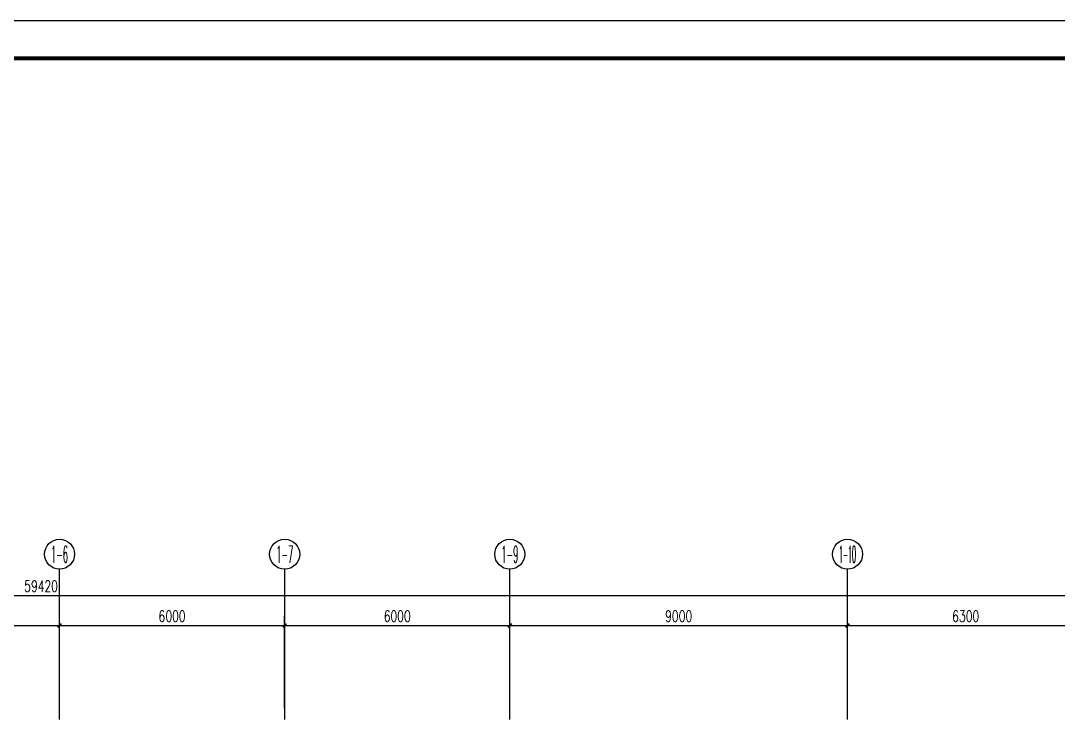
# Model space of a CAD drawing. Extents: x 815029915 to 815825525, y 579155098 to 579748855.
# Drawn here: x 815325190 to 815352839, y 579595334 to 579613994 of the extents above; entities that cross this region are included whole.
import ezdxf
from ezdxf.enums import TextEntityAlignment as Align

# ---------------------------------------------------------------- set-up
doc = ezdxf.new("R2010")
doc.units = 0
doc.header["$LTSCALE"] = 100
doc.header["$MEASUREMENT"] = 0
for name, color, linetype in [('AXIS', 3, 'Continuous'), ('AXIS_TEXT', 7, 'Continuous'), ('ZG-图框层', 4, 'Continuous'), ('zm', 1, 'Continuous')]:
    doc.layers.add(name, color=color, linetype=linetype)
doc.styles.add('_TCH_AXIS', font='COMPLEX', dxfattribs={"bigfont": 'GBCBIG'})
doc.styles.add('_TCH_DIM_T3', font='SIMPLEX', dxfattribs={"width": 0.705882, "bigfont": 'GBCBIG'})
doc.styles.add('COMPLEX', font='COMPLEX')
doc.dimstyles.new('_TCH_ARCH-100', dxfattribs={"dimscale": 100, "dimtxt": 2.975, "dimasz": 1, "dimexe": 2.5, "dimexo": 3, "dimgap": 1, "dimtad": 1, "dimdec": 0, "dimzin": 0, "dimdsep": 46, "dimtxsty": '_TCH_DIM_T3', "dimblk": 'ARCHTICK', "dimcen": 0.09, "dimclrt": 7, "dimazin": 2, "dimtfac": 1, "dimtdec": 0, "dimtix": 1, "dimtmove": 2, "dimatfit": 3, "dimfxl": 0, "dimtolj": 1, "dimtzin": 0, "dimarcsym": 0})

# ---------------------------------------------------------------- blocks, each defined once
blk = doc.blocks.new('_AXISO')
blk.add_circle((0, 0), 0.5)
at = {"layer": 'AXIS_TEXT', "style": 'COMPLEX', "width": 1.041667}
blk.add_attdef('A', text='', height=0.56, dxfattribs=at).set_placement((-0.25, -0.28), (0.25, -0.28), align=Align.FIT)
blk = doc.blocks.new('_ArchTick')
at = {"color": 0, "linetype": 'ByBlock', "const_width": 0.4}
blk.add_lwpolyline([(-0.5, -0.5), (0.5, 0.5)], dxfattribs=at)
blk = doc.blocks.new('*D326')
at = {"layer": 'AXIS', "color": 0, "lineweight": -2, "transparency": 16777216}
for p, q in [((815296023, 579595684), (815296023, 579598934)), ((815355443, 579595684), (815355443, 579598934)), ((815296023, 579598684), (815355443, 579598684))]:
    blk.add_line(p, q, dxfattribs=at)
at = {"layer": 'Defpoints', "color": 0, "transparency": 16777216}
for p in [(815355443, 579598684), (815296023, 579595384), (815355443, 579595384)]:
    blk.add_point(p, dxfattribs=at)
at = {"layer": 'AXIS', "color": 0, "lineweight": -2, "transparency": 16777216, "xscale": 100, "yscale": 100, "zscale": 100, "rotation": 180}
blk.add_blockref('_ArchTick', (815296023, 579598684), dxfattribs=at)
at = {"layer": 'AXIS', "color": 0, "lineweight": -2, "transparency": 16777216, "xscale": 100, "yscale": 100, "zscale": 100}
blk.add_blockref('_ArchTick', (815355443, 579598684), dxfattribs=at)
at = {"layer": 'AXIS', "color": 7, "transparency": 16777216, "insert": (815325733, 579598932), "char_height": 297.5, "attachment_point": 5, "style": '_TCH_DIM_T3'}
blk.add_mtext('\\A1;59420', dxfattribs=at)
blk = doc.blocks.new('*D332')
at = {"layer": 'AXIS', "color": 0, "lineweight": -2, "transparency": 16777216}
for p, q in [((815320223, 579595684), (815320223, 579598134)), ((815326223, 579595684), (815326223, 579598134)), ((815320223, 579597884), (815326223, 579597884))]:
    blk.add_line(p, q, dxfattribs=at)
at = {"layer": 'Defpoints', "color": 0, "transparency": 16777216}
for p in [(815326223, 579597884), (815320223, 579595384), (815326223, 579595384)]:
    blk.add_point(p, dxfattribs=at)
at = {"layer": 'AXIS', "color": 0, "lineweight": -2, "transparency": 16777216, "xscale": 100, "yscale": 100, "zscale": 100, "rotation": 180}
blk.add_blockref('_ArchTick', (815320223, 579597884), dxfattribs=at)
at = {"layer": 'AXIS', "color": 0, "lineweight": -2, "transparency": 16777216, "xscale": 100, "yscale": 100, "zscale": 100}
blk.add_blockref('_ArchTick', (815326223, 579597884), dxfattribs=at)
at = {"layer": 'AXIS', "color": 7, "transparency": 16777216, "insert": (815323223, 579598132), "char_height": 297.5, "attachment_point": 5, "style": '_TCH_DIM_T3'}
blk.add_mtext('\\A1;6000', dxfattribs=at)
blk = doc.blocks.new('*D333')
at = {"layer": 'AXIS', "color": 0, "lineweight": -2, "transparency": 16777216}
for p, q in [((815326223, 579595684), (815326223, 579598134)), ((815332223, 579595684), (815332223, 579598134)), ((815326223, 579597884), (815332223, 579597884))]:
    blk.add_line(p, q, dxfattribs=at)
at = {"layer": 'Defpoints', "color": 0, "transparency": 16777216}
for p in [(815332223, 579597884), (815326223, 579595384), (815332223, 579595384)]:
    blk.add_point(p, dxfattribs=at)
at = {"layer": 'AXIS', "color": 0, "lineweight": -2, "transparency": 16777216, "xscale": 100, "yscale": 100, "zscale": 100, "rotation": 180}
blk.add_blockref('_ArchTick', (815326223, 579597884), dxfattribs=at)
at = {"layer": 'AXIS', "color": 0, "lineweight": -2, "transparency": 16777216, "xscale": 100, "yscale": 100, "zscale": 100}
blk.add_blockref('_ArchTick', (815332223, 579597884), dxfattribs=at)
at = {"layer": 'AXIS', "color": 7, "transparency": 16777216, "insert": (815329223, 579598132), "char_height": 297.5, "attachment_point": 5, "style": '_TCH_DIM_T3'}
blk.add_mtext('\\A1;6000', dxfattribs=at)
blk = doc.blocks.new('*D334')
at = {"layer": 'AXIS', "color": 0, "lineweight": -2, "transparency": 16777216}
for p, q in [((815332223, 579595684), (815332223, 579598134)), ((815338223, 579595684), (815338223, 579598134)), ((815332223, 579597884), (815338223, 579597884))]:
    blk.add_line(p, q, dxfattribs=at)
at = {"layer": 'Defpoints', "color": 0, "transparency": 16777216}
for p in [(815338223, 579597884), (815332223, 579595384), (815338223, 579595384)]:
    blk.add_point(p, dxfattribs=at)
at = {"layer": 'AXIS', "color": 0, "lineweight": -2, "transparency": 16777216, "xscale": 100, "yscale": 100, "zscale": 100, "rotation": 180}
blk.add_blockref('_ArchTick', (815332223, 579597884), dxfattribs=at)
at = {"layer": 'AXIS', "color": 0, "lineweight": -2, "transparency": 16777216, "xscale": 100, "yscale": 100, "zscale": 100}
blk.add_blockref('_ArchTick', (815338223, 579597884), dxfattribs=at)
at = {"layer": 'AXIS', "color": 7, "transparency": 16777216, "insert": (815335223, 579598132), "char_height": 297.5, "attachment_point": 5, "style": '_TCH_DIM_T3'}
blk.add_mtext('\\A1;6000', dxfattribs=at)
blk = doc.blocks.new('*D335')
at = {"layer": 'AXIS', "color": 0, "lineweight": -2, "transparency": 16777216}
for p, q in [((815338223, 579595684), (815338223, 579598134)), ((815347223, 579595684), (815347223, 579598134)), ((815338223, 579597884), (815347223, 579597884))]:
    blk.add_line(p, q, dxfattribs=at)
at = {"layer": 'Defpoints', "color": 0, "transparency": 16777216}
for p in [(815347223, 579597884), (815338223, 579595384), (815347223, 579595384)]:
    blk.add_point(p, dxfattribs=at)
at = {"layer": 'AXIS', "color": 0, "lineweight": -2, "transparency": 16777216, "xscale": 100, "yscale": 100, "zscale": 100, "rotation": 180}
blk.add_blockref('_ArchTick', (815338223, 579597884), dxfattribs=at)
at = {"layer": 'AXIS', "color": 0, "lineweight": -2, "transparency": 16777216, "xscale": 100, "yscale": 100, "zscale": 100}
blk.add_blockref('_ArchTick', (815347223, 579597884), dxfattribs=at)
at = {"layer": 'AXIS', "color": 7, "transparency": 16777216, "insert": (815342723, 579598132), "char_height": 297.5, "attachment_point": 5, "style": '_TCH_DIM_T3'}
blk.add_mtext('\\A1;9000', dxfattribs=at)
blk = doc.blocks.new('*D336')
at = {"layer": 'AXIS', "color": 0, "lineweight": -2, "transparency": 16777216}
for p, q in [((815347223, 579595684), (815347223, 579598134)), ((815353523, 579595684), (815353523, 579598134)), ((815347223, 579597884), (815353523, 579597884))]:
    blk.add_line(p, q, dxfattribs=at)
at = {"layer": 'Defpoints', "color": 0, "transparency": 16777216}
for p in [(815353523, 579597884), (815347223, 579595384), (815353523, 579595384)]:
    blk.add_point(p, dxfattribs=at)
at = {"layer": 'AXIS', "color": 0, "lineweight": -2, "transparency": 16777216, "xscale": 100, "yscale": 100, "zscale": 100, "rotation": 180}
blk.add_blockref('_ArchTick', (815347223, 579597884), dxfattribs=at)
at = {"layer": 'AXIS', "color": 0, "lineweight": -2, "transparency": 16777216, "xscale": 100, "yscale": 100, "zscale": 100}
blk.add_blockref('_ArchTick', (815353523, 579597884), dxfattribs=at)
at = {"layer": 'AXIS', "color": 7, "transparency": 16777216, "insert": (815350373, 579598132), "char_height": 297.5, "attachment_point": 5, "style": '_TCH_DIM_T3'}
blk.add_mtext('\\A1;6300', dxfattribs=at)
blk = doc.blocks.new('ll')
at = {"layer": 'ZG-图框层'}
blk.add_lwpolyline([(815136770, 579524220), (815255670, 579524220), (815255670, 579608320), (815136770, 579608320)], close=True, dxfattribs=at)

msp = doc.modelspace()

# ---------------------------------------------------------------- linework, layer by layer
at = {"layer": 'AXIS'}
for p, q in [((815326223.5, 579595383.7), (815326223.5, 579599383.7)), ((815332223.5, 579595383.7), (815332223.5, 579599383.7)), ((815338223.5, 579595383.7), (815338223.5, 579599383.7)), ((815347223.5, 579595383.7), (815347223.5, 579599383.7))]:
    msp.add_line(p, q, dxfattribs=at)
at = {"layer": 'ZG-图框层'}
msp.add_lwpolyline([(815286195.5, 579529893.5), (815405095.5, 579529893.5), (815405095.5, 579613993.5), (815286195.5, 579613993.5)], close=True, dxfattribs=at)
at = {"layer": 'ZG-图框层', "const_width": 100}
msp.add_lwpolyline([(815288695.5, 579530893.5), (815404095.5, 579530893.5), (815404095.5, 579612993.5), (815288695.5, 579612993.5)], close=True, dxfattribs=at)

# ---------------------------------------------------------------- block references
at = {"layer": 'AXIS'}
ref = msp.add_blockref('_AXISO', (815326223.5, 579599783.7), dxfattribs=dict(at, xscale=800, yscale=800, zscale=800))
ref.add_attrib('A', '1-6', dxfattribs={"color": 7, "height": 452.55, "style": '_TCH_AXIS', "width": 0.381818}).set_placement((815325997.2, 579599557.4), (815326449.8, 579599557.4), align=Align.FIT)
ref = msp.add_blockref('_AXISO', (815332223.5, 579599783.7), dxfattribs=dict(at, xscale=800, yscale=800, zscale=800))
ref.add_attrib('A', '1-7', dxfattribs={"color": 7, "height": 452.55, "style": '_TCH_AXIS', "width": 0.381818}).set_placement((815331997.2, 579599557.4), (815332449.8, 579599557.4), align=Align.FIT)
ref = msp.add_blockref('_AXISO', (815338223.5, 579599783.7), dxfattribs=dict(at, xscale=800, yscale=800, zscale=800))
ref.add_attrib('A', '1-9', dxfattribs={"color": 7, "height": 452.55, "style": '_TCH_AXIS', "width": 0.381818}).set_placement((815337997.2, 579599557.4), (815338449.8, 579599557.4), align=Align.FIT)
ref = msp.add_blockref('_AXISO', (815347223.5, 579599783.7), dxfattribs=dict(at, xscale=800, yscale=800, zscale=800))
ref.add_attrib('A', '1-10', dxfattribs={"color": 7, "height": 452.55, "style": '_TCH_AXIS', "width": 0.3}).set_placement((815346997.2, 579599557.4), (815347449.8, 579599557.4), align=Align.FIT)
at = {"layer": 'zm', "color": 1}
msp.add_blockref('ll', (149425.4, 5673.6), dxfattribs=at)

# ---------------------------------------------------------------- dimensions: what is measured, and where the dimension line sits
at = {"layer": 'AXIS'}
for p1, p2, distance, picture, middle in [((815296023.5, 579595383.7), (815355443.5, 579595383.7), 3300, '*D326', (815325733.5, 579598932.4)), ((815320223.5, 579595383.7), (815326223.5, 579595383.7), 2500, '*D332', (815323223.5, 579598132.4)), ((815326223.5, 579595383.7), (815332223.5, 579595383.7), 2500, '*D333', (815329223.5, 579598132.4)), ((815332223.5, 579595383.7), (815338223.5, 579595383.7), 2500, '*D334', (815335223.5, 579598132.4)), ((815338223.5, 579595383.7), (815347223.5, 579595383.7), 2500, '*D335', (815342723.5, 579598132.4)), ((815347223.5, 579595383.7), (815353523.5, 579595383.7), 2500, '*D336', (815350373.5, 579598132.4))]:
    dim = msp.add_aligned_dim(p1=p1, p2=p2, distance=distance, dimstyle='_TCH_ARCH-100', dxfattribs=at)
    dim.commit()
    dim.dimension.update_dxf_attribs({"geometry": picture, "text_midpoint": middle})

doc.saveas('drawing.dxf')
